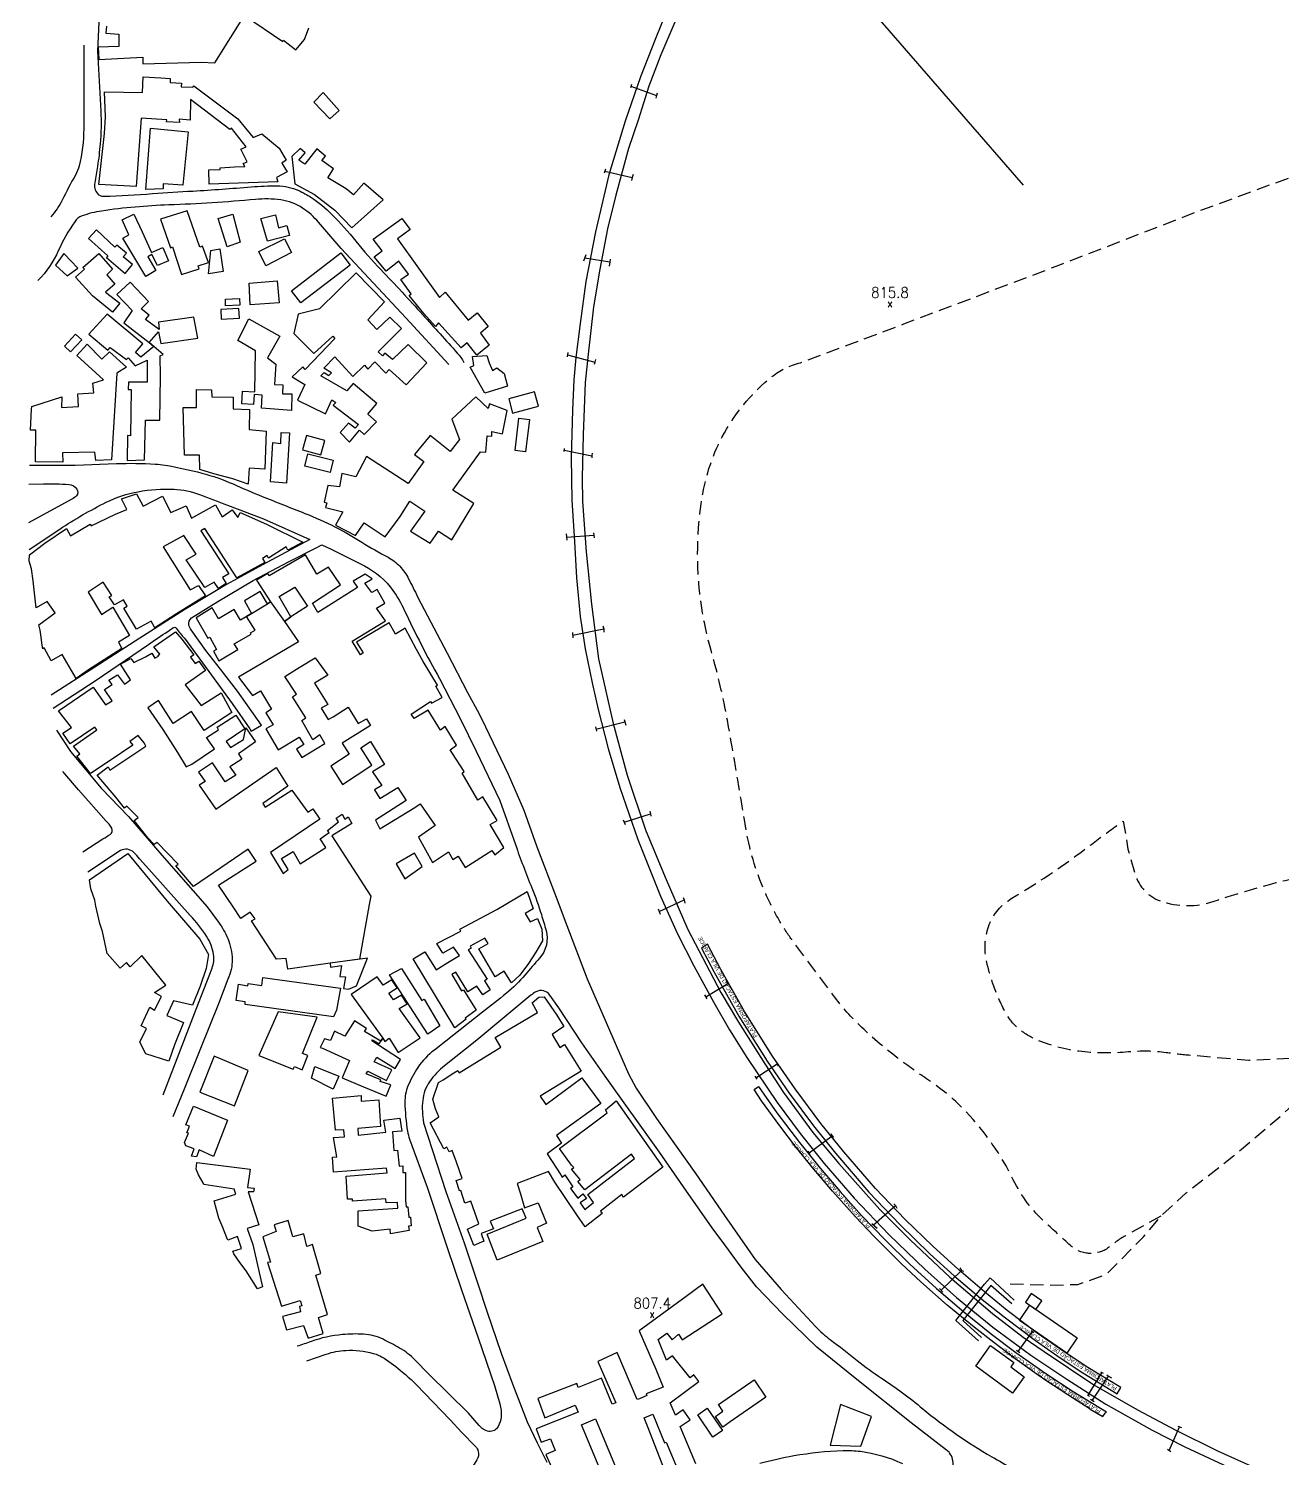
# Model space of a CAD drawing. Header units: metres. Extents: x 320405 to 332543, y 7395686 to 7410003.
# Drawn here: x 320986 to 321456, y 7403077 to 7403613 of the extents above; entities that cross this region are included whole.
import ezdxf
from ezdxf.enums import TextEntityAlignment as Align

# ---------------------------------------------------------------- set-up
doc = ezdxf.new("R2010")
doc.units = ezdxf.units.M
doc.header["$LTSCALE"] = 10
doc.header["$MEASUREMENT"] = 0
doc.linetypes.add('CONTINUO', pattern=[0])
doc.linetypes.add('DASHED', pattern=[0.75, 0.5, -0.25])
for name, color, linetype in [('_TEXTO', 45, 'Continuous'), ('DETALHES', 45, 'Continuous'), ('Edificações', 30, 'Continuous'), ('Estação', 45, 'Continuous'), ('Linha Férrea', 20, 'Continuous'), ('PLATAFORMA', 45, 'Continuous'), ('Pontes e Viadutos', 190, 'Continuous'), ('Pontos Cotados', 45, 'Continuous'), ('Portico', 45, 'Continuous'), ('Vias Primárias', 230, 'Continuous'), ('Vias Secundárias', 230, 'DASHED')]:
    doc.layers.add(name, color=color, linetype=linetype)
doc.styles.add('ARIAL', font='arial.ttf')
doc.styles.add('Style-STANDARD', font='STANDARD.shx')

msp = doc.modelspace()

# ---------------------------------------------------------------- linework, layer by layer
at = {"layer": '_TEXTO'}
msp.add_line((321268.32, 7403658.1), (321358.44, 7403554.19), dxfattribs=at)
at = {"layer": 'Edificações'}
for points in [[(321014.89, 7403613.76), (321014.69, 7403611.1), (321019.53, 7403610.74), (321019.53, 7403606.06), (321011.87, 7403605.91), (321012.03, 7403601.28), (321028.57, 7403602.16), (321028.58, 7403599.64), (321050.37, 7403600.25), (321055.55, 7403599.97), (321066.7, 7403617.68), (321080.98, 7403607.98), (321081.22, 7403608.44), (321085.86, 7403604.82), (321089.17, 7403608.75), (321090.77, 7403613.15)], [(321046.77, 7403356.77), (321039.87, 7403352.36), (321034.4, 7403360.87), (321030.37, 7403358.18), (321036.05, 7403350.07), (321041.5, 7403341.46), (321044.76, 7403336.07), (321046.87, 7403337.1), (321055.42, 7403342.87), (321052.47, 7403347.12), (321056.93, 7403349.95), (321056.37, 7403350.89), (321063.44, 7403355.4), (321066.77, 7403350.36), (321059.79, 7403345.58), (321061.43, 7403343.3), (321066.26, 7403346.27), (321067.12, 7403350.72), (321070.74, 7403345.46), (321064.37, 7403340.91), (321065.7, 7403338.96), (321061.15, 7403336.11), (321063.35, 7403332.98), (321059.36, 7403330.42), (321054.65, 7403337.51), (321049.42, 7403334.01), (321051.93, 7403330.54), (321049.73, 7403329.13), (321055.89, 7403320.14), (321078.48, 7403335.76), (321082.93, 7403328.87), (321073.49, 7403322.36), (321074.37, 7403320.99), (321084.35, 7403327.34), (321090.37, 7403319.04), (321092.23, 7403320.36), (321094.87, 7403316.43), (321076.38, 7403304), (321081.17, 7403296.08), (321083.08, 7403297.6), (321080.58, 7403301.75), (321084.84, 7403304.34), (321087.53, 7403299.71), (321097.12, 7403305.83), (321095.02, 7403309.1), (321098.34, 7403311.47), (321097.78, 7403312.19), (321101.94, 7403315.46), (321100.96, 7403316.87), (321103.3, 7403318.38), (321104.28, 7403316.43), (321105.54, 7403317.36), (321106.91, 7403314.8), (321099.45, 7403310.17), (321113.99, 7403287.54), (321113.35, 7403284.49), (321109.81, 7403264), (321098.72, 7403262.51), (321082.9, 7403260.26), (321082.26, 7403264.2), (321078.7, 7403263.96), (321069.31, 7403278.28), (321070.61, 7403279.11), (321068.73, 7403281.53), (321065.23, 7403279.16), (321062.37, 7403283.53), (321056.89, 7403291.7), (321071.04, 7403300.75), (321068.08, 7403305.21), (321047.53, 7403291.24), (321040.95, 7403298.93), (321041.76, 7403299.52), (321033.96, 7403307.74), (321032.78, 7403306.93), (321030.46, 7403309.48), (321025.35, 7403315.89), (321026.85, 7403317.03), (321022.55, 7403321.33), (321021.74, 7403320.63), (321018.46, 7403324.72), (321011.47, 7403332.95), (321015.61, 7403336.02), (321016.25, 7403334.78), (321029.74, 7403343.81), (321029.02, 7403345), (321026.82, 7403347.75), (321023.71, 7403345.59), (321024.79, 7403344.15), (321015.91, 7403338.15), (321008.91, 7403333.58), (321003.78, 7403340.02), (321004.93, 7403340.97), (321002.54, 7403343.85), (321011.26, 7403349.95), (321010.61, 7403350.93), (321001.36, 7403344.69), (320998.59, 7403348.74), (321001.81, 7403350.79), (320996.96, 7403357.11), (321009.9, 7403365.91), (321014.59, 7403359.33), (321017.03, 7403360.83), (321014.14, 7403365.1), (321017.04, 7403366.95), (321015.8, 7403368.61), (321019.06, 7403370.57), (321021.73, 7403367.08), (321023.88, 7403368.71), (321020.14, 7403374.52), (321024.09, 7403376.66), (321025.13, 7403375.17), (321029.61, 7403377.29), (321031.94, 7403378.65), (321033.11, 7403376.8), (321034.4, 7403377.51), (321034.17, 7403377.81), (321034.95, 7403378.26), (321032.72, 7403381.01), (321040.86, 7403386.65), (321043.13, 7403383.92), (321047.68, 7403378.02), (321046.39, 7403377.19), (321048.15, 7403374.82), (321049.49, 7403375.65), (321052.07, 7403372.14), (321044.42, 7403366.8), (321050.36, 7403359.06), (321057.86, 7403363.75), (321061.95, 7403356.45), (321051.59, 7403349.7), (321046.77, 7403356.77)], [(321235.8, 7403074.72), (321229.93, 7403088.8), (321233.63, 7403091.31), (321231.08, 7403095.05), (321228.24, 7403092.95), (321226.23, 7403097.59), (321236.88, 7403105.67), (321235.03, 7403108.17), (321233.67, 7403106.94), (321227.01, 7403115.25), (321224.87, 7403113.65), (321221.7, 7403121.39), (321224.99, 7403123.78), (321226.88, 7403121.23), (321229.31, 7403123.32), (321230.67, 7403121.23), (321245.61, 7403130.94), (321238.41, 7403142.08), (321232.19, 7403137.48), (321214.62, 7403124.61), (321220.83, 7403110.2), (321223.55, 7403103.49), (321217.17, 7403100.99), (321217.38, 7403100.41), (321214.74, 7403099.14), (321213.83, 7403098.84), (321206.28, 7403116.48), (321199.1, 7403113.06), (321205.78, 7403097.68), (321204.46, 7403097.07), (321200.46, 7403106.92), (321191.75, 7403103.37), (321191.25, 7403104.84), (321176.6, 7403099.24), (321179.16, 7403091.98), (321190.57, 7403096.71), (321191.76, 7403094.07), (321175.97, 7403087.92), (321177.9, 7403082.85), (321181.34, 7403084.15), (321183.11, 7403079.77), (321179.6, 7403078.28), (321181.65, 7403073.51)], [(321245.96, 7403094.51), (321244.26, 7403096.97), (321257.61, 7403106.19), (321262.08, 7403099.71), (321248.73, 7403090.49), (321245.9, 7403088.53), (321243.12, 7403092.55), (321245.96, 7403094.51)], [(321224.94, 7403070.26), (321217.64, 7403088.87), (321216.49, 7403092), (321219.63, 7403093.4), (321224.1, 7403082.63), (321224.7, 7403082.91), (321229.33, 7403071.93)], [(321203.94, 7403063.06), (321192.97, 7403089.35), (321198.26, 7403091.58), (321206.53, 7403071.53)]]:
    msp.add_lwpolyline(points, dxfattribs=at)
for points in [[(321053.44, 7403554.56), (321053.3, 7403559.91), (321057.53, 7403560.05), (321057.5, 7403560.67), (321062.89, 7403561.04), (321066.8, 7403561.11), (321066.22, 7403562.23), (321067.63, 7403562.85), (321065.28, 7403567.66), (321067.31, 7403568.5), (321061.73, 7403575.49), (321061.22, 7403574.94), (321046.48, 7403586.25), (321046.26, 7403578.51), (321042.17, 7403578.91), (321042.24, 7403577.67), (321037.47, 7403577.82), (321037.5, 7403578.62), (321027.93, 7403579.31), (321026.02, 7403553.6), (321012.07, 7403554.44), (321014.17, 7403573.5), (321014.52, 7403579.78), (321014.23, 7403589.15), (321028.42, 7403588.92), (321028.72, 7403594.75), (321035.29, 7403594.38), (321038.75, 7403594.15), (321038.75, 7403592.68), (321043.03, 7403592.33), (321042.91, 7403590.98), (321047.26, 7403590.86), (321047.73, 7403591.33), (321064.17, 7403578.95), (321069.86, 7403572.03), (321073.2, 7403573.32), (321079.65, 7403567.96), (321082.26, 7403563.47), (321080.68, 7403562.4), (321082.67, 7403559.09), (321078.62, 7403557.06), (321079.1, 7403555.41)], [(321102.16, 7403582.08), (321098.67, 7403578.95), (321092.64, 7403585.27), (321096.19, 7403588.82)], [(321043.5, 7403554.19), (321036.24, 7403554.66), (321036.18, 7403552.71), (321029.7, 7403552.53), (321031.49, 7403575.47), (321045.59, 7403574.1)], [(321106.93, 7403538.13), (321118.57, 7403548.62), (321111.36, 7403554.85), (321107.56, 7403550.49), (321104.72, 7403552.75), (321097.9, 7403556.91), (321100.06, 7403560.2), (321095.68, 7403563.38), (321096.97, 7403565.02), (321093.72, 7403567.8), (321089.33, 7403562.02), (321087.04, 7403563.48), (321089.4, 7403566.2), (321087.51, 7403567.91), (321084.43, 7403564.83), (321085.48, 7403554.58), (321092.9, 7403550.59), (321100.51, 7403544.7)], [(321021.09, 7403534.27), (321023.37, 7403535.53), (321020.84, 7403541.13), (321025.24, 7403543.29), (321028.26, 7403536.69), (321031.85, 7403528.85), (321036.05, 7403530.72), (321038.22, 7403525.72), (321034.08, 7403523.96), (321031.91, 7403528.14), (321030.44, 7403527.24), (321033.47, 7403522.19), (321029.73, 7403519.87)], [(321035.14, 7403541.36), (321038.87, 7403530.66), (321039.73, 7403530.97), (321043.04, 7403520.6), (321049.66, 7403522.78), (321049.25, 7403523.85), (321053.17, 7403525.17), (321050.93, 7403531.27), (321049.92, 7403530.92), (321045.13, 7403544.47)], [(321056.74, 7403541.69), (321062.28, 7403543.23), (321064.98, 7403532.71), (321060.15, 7403531.07)], [(321072.83, 7403541.62), (321078.25, 7403542.98), (321079.36, 7403538.11), (321082.48, 7403538.95), (321083.56, 7403535.21), (321075.32, 7403533.13)], [(321150.53, 7403503.56), (321153.82, 7403506.24), (321157.96, 7403501.16), (321155.11, 7403498.6), (321158.4, 7403494.19), (321153.77, 7403490.45), (321150.08, 7403495.03), (321147.91, 7403493.13), (321139.42, 7403502.5), (321138.19, 7403501.11), (321133.82, 7403505.98), (321128.34, 7403512.79), (321129.07, 7403513.34), (321125.27, 7403518.77), (321128.12, 7403520.72), (321124.54, 7403525.68), (321119.77, 7403521.93), (321115.31, 7403527.27), (321118.23, 7403529.52), (321114.89, 7403533.86), (321125.67, 7403541.68), (321128.77, 7403537.53), (321123.99, 7403533.95), (321139.77, 7403511.99), (321141.91, 7403514.07)], [(321015.48, 7403527.59), (321014.93, 7403527), (321021.88, 7403520.98), (321024.64, 7403524.42), (321021.2, 7403527.23), (321022.43, 7403528.61), (321018.79, 7403531.67), (321018.08, 7403530.89), (321011.19, 7403537.35), (321008.16, 7403534.11)], [(321071.98, 7403529.31), (321081.62, 7403533.96), (321084.27, 7403528.93), (321074.62, 7403523.86)], [(320995.88, 7403524.17), (321000.21, 7403520.14), (321004.19, 7403523.04), (320998.98, 7403528.53)], [(321003.32, 7403519.65), (321006.75, 7403522.63), (321006.06, 7403523.27), (321012.09, 7403528.5), (321017.13, 7403522.63), (321015.03, 7403520.53), (321018.07, 7403517), (321014.54, 7403514.01), (321019.98, 7403509.89), (321017.14, 7403506.57), (321009.74, 7403512.59)], [(321053.99, 7403529.59), (321057.47, 7403530.3), (321058.69, 7403521.77), (321053.17, 7403520.95)], [(321084.22, 7403514.55), (321102.78, 7403528.71), (321106.28, 7403524.12), (321087.72, 7403509.96)], [(321030.17, 7403483.46), (321030.21, 7403480.26), (321023.17, 7403480.26), (321023.04, 7403477.58), (321024.24, 7403477.5), (321023.95, 7403460.21), (321022.84, 7403460.25), (321022.71, 7403450.86), (321029.22, 7403451.19), (321029.5, 7403465.97), (321034.9, 7403465.97), (321035.17, 7403482.43), (321035.09, 7403490.13), (321036.2, 7403490.71), (321030.9, 7403495.11), (321034.46, 7403499.16), (321035.33, 7403494.74), (321049.13, 7403496.82), (321047.68, 7403504.67), (321034.43, 7403502.74), (321034.68, 7403500), (321029.5, 7403503.81), (321030.91, 7403505.34), (321027.89, 7403507.82), (321030.7, 7403510.48), (321023.75, 7403517.79), (321018.78, 7403513.2), (321024.57, 7403507.12), (321021.39, 7403502.57), (321030.9, 7403495.11), (321032.74, 7403493.59), (321027.76, 7403489.6), (321025.86, 7403491.46), (321028.55, 7403494.65), (321015.25, 7403505.74), (321008.33, 7403498.32), (321015.45, 7403492.3), (321016.29, 7403493.31), (321022.46, 7403488.79), (321023.05, 7403489.34), (321025.71, 7403486.43), (321030.18, 7403488.5)], [(321068.74, 7403509.28), (321068.37, 7403517.4), (321078.9, 7403518.25), (321079.59, 7403509.97)], [(321094.73, 7403507.8), (321086.72, 7403505.76), (321085.15, 7403498.49), (321092.69, 7403491), (321099.77, 7403497.56), (321100.56, 7403496.64), (321089.4, 7403485.07), (321088.52, 7403485.99), (321084.58, 7403482.33), (321089.22, 7403479.4), (321086.49, 7403473.48), (321096.99, 7403468.4), (321099.4, 7403473.62), (321100.93, 7403472.7), (321099.91, 7403471.68), (321109.36, 7403464.41), (321108.16, 7403462.97), (321105.66, 7403464.96), (321102.47, 7403461.35), (321106.03, 7403457.8), (321109.78, 7403462.23), (321111.45, 7403460.71), (321116.17, 7403465.42), (321112.93, 7403468.24), (321116.26, 7403472.24), (321107.33, 7403479.73), (321105.02, 7403477.04), (321095.32, 7403482.6), (321096.53, 7403483.94), (321098.24, 7403482.83), (321099.22, 7403483.76), (321096.34, 7403485.47), (321100.52, 7403489.75), (321107.29, 7403482.43), (321111.61, 7403486.6), (321112.82, 7403485.12), (321115.47, 7403487.9), (321119.6, 7403483.69), (321120.85, 7403485.03), (321127.22, 7403479.22), (321134.93, 7403487.48), (321127.96, 7403494.44), (321122.16, 7403488.74), (321119.24, 7403491.1), (321118.4, 7403490.13), (321116.73, 7403491.7), (321125.46, 7403500.34), (321121.09, 7403504.65), (321116.31, 7403500.01), (321112.92, 7403503.6), (321119.1, 7403510.37), (321108.5, 7403521.29)], [(321059.48, 7403511.44), (321064.78, 7403511.68), (321064.89, 7403509.09), (321059.6, 7403508.85)], [(321064.57, 7403507.86), (321057.76, 7403507.55), (321057.92, 7403503.95), (321064.73, 7403504.26)], [(321084.42, 7403475.84), (321084.23, 7403469.68), (321072.99, 7403470.58), (321073.28, 7403475.41), (321070.24, 7403475.65), (321070, 7403471.86), (321065.69, 7403472.19), (321065.88, 7403476.88), (321070.53, 7403476.65), (321070.76, 7403492.01), (321064.22, 7403495.91), (321068.32, 7403504.06), (321079.96, 7403497.57), (321075.29, 7403489.43), (321078.44, 7403486.98), (321077.96, 7403479.44), (321081.05, 7403479.32), (321080.87, 7403475.84)], [(321005.7, 7403496.16), (321003.32, 7403498.3), (320999.19, 7403493.75), (321001.48, 7403491.64)], [(320988.29, 7403450.37), (320988.42, 7403462.29), (320986.47, 7403462.22), (320986.78, 7403470.13), (320987, 7403471.2), (320998.14, 7403474.73), (320998.05, 7403470.81), (321004.43, 7403471.17), (321004.15, 7403475.88), (321010.14, 7403476.27), (321009.85, 7403479.96), (321013.78, 7403481.18), (321003.83, 7403490.23), (321007.64, 7403494.54), (321013.16, 7403488.86), (321016.1, 7403491.68), (321022.47, 7403485.84), (321018.78, 7403483.61), (321016.87, 7403451.13), (321010.9, 7403450.97), (321010.58, 7403454.02), (320998.41, 7403453.78), (320998.54, 7403450.25)], [(321152.63, 7403486.52), (321152.14, 7403489.89), (321157.5, 7403490.27), (321158.38, 7403487.57), (321159.54, 7403484.7), (321161.25, 7403485.64), (321164.01, 7403483.54), (321165.28, 7403478.8), (321156.67, 7403476.15), (321151.2, 7403485.92)], [(321043.65, 7403470.73), (321048.64, 7403470.8), (321048.64, 7403477.48), (321054.32, 7403477.41), (321054.38, 7403474.72), (321062.38, 7403474.68), (321062.42, 7403470.24), (321068.51, 7403469.98), (321068.35, 7403462.49), (321074.76, 7403461.93), (321074.23, 7403447.64), (321068.37, 7403447.99), (321068.02, 7403442.06), (321062.3, 7403444.09), (321055.12, 7403445.97), (321049.86, 7403447.53), (321049.82, 7403452.96), (321044.21, 7403452.92)], [(321112.35, 7403452.47), (321108.37, 7403444.82), (321103.08, 7403446.03), (321102.22, 7403441.01), (321097.92, 7403441.5), (321096.49, 7403435.24), (321097.47, 7403435.01), (321096.98, 7403433.31), (321103.48, 7403431.66), (321100.7, 7403426.68), (321108.23, 7403422.73), (321111.49, 7403427.52), (321119.33, 7403422.29), (321124.99, 7403429.87), (321128.64, 7403435.64), (321134.25, 7403431.92), (321128.91, 7403424.36), (321136.24, 7403419.86), (321139.37, 7403424.44), (321144.37, 7403421.16), (321152.66, 7403434.79), (321144.72, 7403439.78), (321155.1, 7403454.19), (321157.12, 7403454.02), (321157.42, 7403458.55), (321157.6, 7403460.2), (321159.36, 7403460.08), (321159.36, 7403461.8), (321163.29, 7403460.94), (321165.15, 7403469.61), (321158.44, 7403472.12), (321158.03, 7403470.38), (321153.37, 7403474.72), (321144.33, 7403466.46), (321147.2, 7403458.78), (321143.78, 7403454.34), (321136.29, 7403460.32), (321130.35, 7403453.2), (321133.82, 7403450.51), (321127.97, 7403442.29)], [(321165.68, 7403474.03), (321167.12, 7403468.69), (321176.83, 7403471.33), (321175.38, 7403476.67)], [(321168.05, 7403454.64), (321169.51, 7403466.81), (321173.47, 7403466.34), (321172.01, 7403454.16)], [(321076.45, 7403442.86), (321077.29, 7403457.64), (321080.32, 7403457.29), (321080.39, 7403461.37), (321083.49, 7403461.23), (321082.36, 7403442.36)], [(321088.35, 7403454.91), (321095.27, 7403453.01), (321096.75, 7403458.4), (321089.84, 7403460.3)], [(321090.39, 7403453.44), (321099.94, 7403451.08), (321098.78, 7403446.38), (321089.23, 7403448.74)], [(320998.31, 7403378.22), (320994.15, 7403375.85), (320991.52, 7403380.62), (320991.09, 7403380.31), (320990.85, 7403381.66), (320990.32, 7403385.56), (320990.04, 7403387.25), (320989.55, 7403389.34), (320995.72, 7403393.76), (320992.73, 7403398.07), (320988.64, 7403395.67), (320987.46, 7403405.79), (320986.87, 7403410.32), (320985.97, 7403413.17), (320986.04, 7403415.59), (320991.81, 7403419.87), (321000, 7403425.39), (321001.41, 7403422.64), (321008.86, 7403427.04), (321009.16, 7403426.38), (321018.31, 7403430.79), (321022.57, 7403432.6), (321020.51, 7403436.48), (321026.17, 7403438.46), (321028.63, 7403433.81), (321035.89, 7403437.55), (321039.05, 7403431.43), (321044.74, 7403433.91), (321046.82, 7403429.3), (321055.78, 7403434.29), (321058.34, 7403429.81), (321062.01, 7403432.36), (321064.12, 7403429.52), (321065.05, 7403431.36), (321074.9, 7403427.07), (321088.57, 7403420.3), (321082.87, 7403417.26), (321082.24, 7403418.59), (321075.68, 7403414.26), (321075.16, 7403415.26), (321073.45, 7403414.18), (321074.31, 7403412.72), (321063.84, 7403406.91), (321051.79, 7403425.47), (321050.24, 7403424.52), (321060.84, 7403408.41), (321058.39, 7403407.01), (321059.85, 7403404.81), (321056.9, 7403402.98), (321055.29, 7403405.25), (321051.78, 7403403.35), (321044.75, 7403413.67), (321048.5, 7403415.77), (321043.89, 7403422.73), (321036.14, 7403418.58), (321046.28, 7403402.36), (321049.4, 7403404.05), (321052.07, 7403400.22), (321041.16, 7403393.37), (321033.03, 7403388.17), (321031.63, 7403390.72), (321026.24, 7403387.67), (321021.5, 7403395.61), (321022.7, 7403396.36), (321021.31, 7403398.69), (321018, 7403396.79), (321015.93, 7403399.76), (321016.91, 7403400.32), (321013.65, 7403405.3), (321008.01, 7403401.57), (321013.04, 7403393.14), (321017.37, 7403395.97), (321023.54, 7403385.26), (321019.42, 7403382.81), (321020.72, 7403380.43), (321007.87, 7403372.15), (321003.55, 7403369.14)], [(321159.39, 7403304.64), (321160.45, 7403303.06), (321163.84, 7403305.83), (321158.74, 7403314.47), (321161.38, 7403315.99), (321156.03, 7403324.82), (321154.14, 7403323.57), (321149.15, 7403332.14), (321148.23, 7403333.71), (321148.99, 7403334.27), (321144.57, 7403341.04), (321143.75, 7403342.46), (321146.08, 7403344.14), (321141.82, 7403351.13), (321140.06, 7403349.84), (321135.53, 7403357.37), (321130.27, 7403354.13), (321129.15, 7403355.77), (321136.31, 7403360.53), (321136.72, 7403359.88), (321140.72, 7403362.1), (321138.38, 7403366.29), (321139.02, 7403366.66), (321133.66, 7403375.57), (321131.06, 7403380.08), (321126.85, 7403388.08), (321123.25, 7403385.86), (321120.87, 7403390.06), (321108.64, 7403382.78), (321111.07, 7403378.75), (321110.14, 7403378.02), (321106.98, 7403383.15), (321119.56, 7403390.83), (321116.13, 7403395.52), (321119.19, 7403397.43), (321116.38, 7403402.53), (321114.38, 7403401.43), (321111.77, 7403404.93), (321114.46, 7403406.52), (321111.89, 7403408.27), (321107.33, 7403405.63), (321109, 7403403.31), (321097.13, 7403395.76), (321094.19, 7403393.97), (321092.11, 7403397.47), (321102.63, 7403404.26), (321098.19, 7403410.9), (321093.74, 7403408.25), (321089.54, 7403415.58), (321075.96, 7403407.63), (321075.39, 7403408.53), (321071.19, 7403406.05), (321076.44, 7403397.92), (321075.31, 7403397.19), (321072.58, 7403401.79), (321066.66, 7403398.31), (321069.23, 7403393.56), (321065.19, 7403391.07), (321062.75, 7403395.1), (321056.91, 7403391.52), (321054.51, 7403395.67), (321048.56, 7403391.97), (321052.96, 7403384.34), (321053.61, 7403384.71), (321056.14, 7403380.02), (321055.04, 7403379.37), (321057, 7403375.78), (321064.17, 7403380.02), (321062.74, 7403382.17), (321069.15, 7403385.78), (321068.9, 7403386.27), (321070.61, 7403387.24), (321067.38, 7403392.42), (321069.23, 7403393.56), (321075.31, 7403397.19), (321076.44, 7403397.92), (321081.59, 7403390.56), (321084.07, 7403392.31), (321079.63, 7403399.96), (321085.5, 7403403.46), (321090.31, 7403396.3), (321084.07, 7403392.31), (321081.59, 7403390.56), (321086.89, 7403382.97), (321064.43, 7403369.68), (321069.67, 7403362.83), (321072.7, 7403364.53), (321076.82, 7403357.63), (321074.62, 7403356.29), (321077.36, 7403351.86), (321074.7, 7403350.35), (321079.32, 7403342.45), (321087.17, 7403347.23), (321088.92, 7403344.41), (321086.14, 7403342.74), (321088.11, 7403339.51), (321096.78, 7403344.83), (321094.94, 7403348.05), (321092.25, 7403346.18), (321088.16, 7403353.48), (321089.63, 7403354.4), (321084.63, 7403362.25), (321086.18, 7403363.29), (321081.77, 7403369.93), (321087.17, 7403373.25), (321093.16, 7403376.95), (321097.89, 7403370.43), (321092.87, 7403367.41), (321097.89, 7403359.38), (321095.44, 7403358.01), (321098.02, 7403353.77), (321099.93, 7403354.76), (321105.54, 7403358.41), (321109.24, 7403352.31), (321112.36, 7403354.08), (321113.9, 7403351.55), (321103.3, 7403344.91), (321105.88, 7403340.8), (321099.06, 7403336.34), (321103.38, 7403329.5), (321114.39, 7403336.72), (321110.27, 7403343.23), (321113.86, 7403345.58), (321119.17, 7403336.89), (321114.64, 7403334.23), (321118.09, 7403329.02), (321115.39, 7403327.49), (321117.35, 7403324.13), (321124.16, 7403328.32), (321127.23, 7403323.42), (321115.81, 7403316.13), (321117.34, 7403312.87), (321130.46, 7403320.78), (321132.54, 7403322.2), (321138.07, 7403314.07), (321131.81, 7403309.67), (321137.08, 7403300.18), (321143.05, 7403304.18), (321144.77, 7403301.34), (321146.69, 7403302.51), (321149.36, 7403298.38)], [(321015.25, 7403266.06), (321013.43, 7403274.38), (321012.44, 7403277.33), (321010.96, 7403283.88), (321010.52, 7403286.06), (321009.1, 7403290.36), (321008.57, 7403293.71), (321022.98, 7403303.61), (321037.65, 7403285.72), (321049.87, 7403271.51), (321053.11, 7403265.7), (321052.26, 7403260.48), (321050.1, 7403253.78), (321047.2, 7403246.77), (321040.1, 7403248.36), (321037.6, 7403242.9), (321043.85, 7403240.18), (321040.44, 7403231.78), (321038.33, 7403225.69), (321029.71, 7403228.44), (321027.4, 7403232.86), (321029.87, 7403237.96), (321027.94, 7403238.93), (321031.17, 7403245.96), (321032.99, 7403244.89), (321035.61, 7403249.95), (321032.88, 7403251.41), (321037.21, 7403254.2), (321028.15, 7403265.31), (321023.77, 7403261.1), (321022.46, 7403262.75), (321020.06, 7403260.53)], [(321126.77, 7403294.09), (321133.22, 7403298.7), (321130.4, 7403303.73), (321123.5, 7403299.7)], [(321129.88, 7403264.04), (321134.27, 7403266.76), (321138.55, 7403259.92), (321142.8, 7403262.68), (321147.22, 7403265.31), (321144.99, 7403268.51), (321140.94, 7403266.25), (321138.79, 7403269.81), (321147.69, 7403274.45), (321147.3, 7403275.15), (321161.27, 7403282.6), (321172.56, 7403289.36), (321173.89, 7403285.64), (321174.9, 7403282.84), (321171.9, 7403281.12), (321173.77, 7403277.97), (321176.42, 7403279.25), (321178.1, 7403275.15), (321178.34, 7403270.77), (321175.88, 7403266.52), (321173.07, 7403262.3), (321169.79, 7403258), (321166.66, 7403255.08), (321164.01, 7403259.41), (321160.57, 7403257.38), (321154.42, 7403267.83), (321157.98, 7403269.79), (321156.76, 7403271.82), (321151.21, 7403268.85), (321151.64, 7403268.02), (321150.5, 7403267.43), (321157.59, 7403256.44), (321156.57, 7403255.86), (321158.72, 7403252.49), (321156.02, 7403250.61), (321153.79, 7403253.78), (321150.3, 7403251.7), (321145.8, 7403259.06), (321144.32, 7403258.24), (321148, 7403252.05), (321148.78, 7403252.52), (321153.47, 7403244.82), (321149.4, 7403241.83), (321149.79, 7403241.44), (321145.49, 7403238.27)], [(321105.59, 7403252.65), (321108.59, 7403253.95), (321112.7, 7403264.39), (321098.72, 7403262.51), (321098.91, 7403260.96), (321102.98, 7403261.59), (321102.4, 7403257.48), (321104.48, 7403257.34), (321103.75, 7403252.94)], [(321121.05, 7403258.13), (321125.49, 7403260.51), (321133.12, 7403248.41), (321133.96, 7403248.98), (321139.85, 7403238.94), (321135.32, 7403235.88)], [(321066.86, 7403246.9), (321066.95, 7403247.98), (321063.56, 7403248.4), (321064.46, 7403254.55), (321067.91, 7403254.01), (321068.06, 7403254.79), (321073.11, 7403254.11), (321073.5, 7403257.1), (321102.61, 7403253.09), (321101.11, 7403244.78), (321100.01, 7403242.33)], [(321103.23, 7403219.51), (321111.29, 7403216.05), (321119.74, 7403212.61), (321121.53, 7403216.81), (321117.44, 7403218.07), (321117.69, 7403218.68), (321112.25, 7403220.91), (321112.87, 7403222.03), (321119.88, 7403218.51), (321121.89, 7403222.42), (321115.24, 7403225.44), (321116.25, 7403227.2), (321123.15, 7403222.96), (321125.16, 7403226.34), (321114.35, 7403233.36), (321114.67, 7403233.77), (321117.14, 7403232.23), (321117.77, 7403233.24), (321118.49, 7403234.34), (321119.29, 7403233.14), (321120.85, 7403234.34), (321124.24, 7403228.95), (321132.46, 7403234.44), (321124.65, 7403245.48), (321127.68, 7403247.19), (321125.53, 7403250.48), (321122.46, 7403248.66), (321120.79, 7403251.17), (321123.81, 7403253.21), (321121.85, 7403256.25), (321118.67, 7403254.23), (321116.41, 7403257.33), (321106.6, 7403250.7), (321118.49, 7403234.34), (321117.77, 7403233.24), (321111.63, 7403236.79), (321112.4, 7403237.95), (321107.92, 7403240.9), (321104.3, 7403235.03), (321100.33, 7403237), (321098.91, 7403233.43), (321096.58, 7403234.05), (321095.07, 7403230.88), (321095.91, 7403230.58), (321106.05, 7403226)], [(321194.38, 7403163.63), (321191.15, 7403168.13), (321183.01, 7403180.41), (321180.55, 7403184.36), (321168.84, 7403179.84), (321170.1, 7403175.92), (321171.65, 7403170.67), (321176.68, 7403172.64), (321179.85, 7403164.94), (321176.37, 7403163.3), (321178.41, 7403158.09), (321161.37, 7403151.13), (321157.58, 7403160.89), (321172.19, 7403166.86), (321170.68, 7403170.41), (321158.7, 7403165.79), (321159.98, 7403162.84), (321155.38, 7403161.11), (321156.39, 7403158.19), (321152.57, 7403156.57), (321150.29, 7403162.78), (321154.51, 7403164.69), (321151.48, 7403173.29), (321149.22, 7403172.54), (321147.74, 7403177.21), (321147.24, 7403177.12), (321145.99, 7403180.95), (321148.2, 7403181.7), (321146.14, 7403187.86), (321144.48, 7403192.21), (321143.33, 7403191.73), (321142.51, 7403193.46), (321141.37, 7403192.84), (321136.2, 7403202.6), (321139.49, 7403204.8), (321138.25, 7403207.86), (321137.27, 7403211.43), (321139.34, 7403217.76), (321141.08, 7403218.78), (321145.15, 7403221.32), (321146.58, 7403222.21), (321147.11, 7403221.35), (321162.78, 7403231), (321160.64, 7403234.63), (321176.47, 7403243.99), (321174.46, 7403247.61), (321176.92, 7403249.71), (321178.99, 7403249.83), (321183.7, 7403242.91), (321186.36, 7403238.7), (321181.91, 7403235.7), (321184.85, 7403230.88), (321186.63, 7403231.96), (321192.83, 7403221.95), (321177.46, 7403212.59), (321179.6, 7403209.47), (321193.14, 7403219.44), (321200.21, 7403209.83), (321183.61, 7403197.91), (321185.51, 7403194.99), (321180.14, 7403191.03), (321185.27, 7403183.16), (321185.76, 7403182.28), (321186.73, 7403183.11), (321189.67, 7403178.66), (321188.88, 7403178.02), (321191.52, 7403174.32), (321193.5, 7403175.94), (321194.82, 7403174.23), (321192.43, 7403172.55), (321194.24, 7403170.15), (321197.42, 7403172.72), (321195.28, 7403175.79), (321212.87, 7403189.25), (321211.71, 7403190.85), (321194.22, 7403177.51), (321191.61, 7403180.61), (321192.44, 7403181.3), (321189.15, 7403185.22), (321190.07, 7403185.87), (321189.18, 7403186.77), (321184.75, 7403192.97), (321202.53, 7403206.39), (321201.89, 7403207.48), (321205.95, 7403210.79), (321223.38, 7403186), (321208.73, 7403174.76), (321208.03, 7403175.75), (321200.1, 7403169.49), (321200.69, 7403168.59)], [(321079.29, 7403244.2), (321072.07, 7403227.79), (321084.94, 7403222.72), (321085.37, 7403223.71), (321088.31, 7403222.43), (321090.45, 7403227.79), (321088.41, 7403228.56), (321093.84, 7403242.16)], [(321055.33, 7403227.57), (321049.94, 7403214.13), (321062.88, 7403208.99), (321068.07, 7403222.24)], [(321091.75, 7403219.29), (321093.04, 7403223.78), (321102, 7403220.15), (321099.88, 7403215.26)], [(321128.43, 7403162.27), (321121.43, 7403161), (321121.25, 7403162.68), (321114.49, 7403162.03), (321109.25, 7403163.85), (321109.29, 7403169.56), (321124.06, 7403170.66), (321123.95, 7403172.79), (321119.78, 7403172.58), (321119.68, 7403174.13), (321107.18, 7403173.21), (321107.18, 7403173.96), (321105.25, 7403174), (321104.76, 7403182.59), (321120.1, 7403183.8), (321119.93, 7403185.66), (321100.07, 7403184.15), (321099.64, 7403189.69), (321101.3, 7403189.86), (321100.05, 7403197.09), (321104.11, 7403197.41), (321103.87, 7403200.01), (321100.74, 7403199.87), (321099.67, 7403211.79), (321110.33, 7403212.86), (321110.4, 7403210.71), (321116.99, 7403211.26), (321117.65, 7403201.2), (321109.09, 7403200.5), (321109.23, 7403198), (321119.6, 7403199.04), (321118.9, 7403203.56), (321124.84, 7403204.3), (321125.64, 7403199.5), (321122.07, 7403199.18), (321122.66, 7403192.27), (321124.03, 7403192.31), (321124.56, 7403186.3), (321126, 7403186.44), (321126.03, 7403184.01), (321126.98, 7403184.04), (321126.98, 7403173.52), (321127.26, 7403171.05), (321127.86, 7403171.11), (321128.28, 7403167.2), (321128.85, 7403167.2), (321129.07, 7403164.04), (321128.07, 7403163.9)], [(321049.68, 7403192.48), (321048.73, 7403189.84), (321046.78, 7403190.08), (321047.8, 7403192.83), (321044.68, 7403194.01), (321044.14, 7403195.22), (321045.65, 7403198.7), (321045.07, 7403198.91), (321046.05, 7403201.37), (321044.69, 7403201.89), (321047.56, 7403208.83), (321060.32, 7403203.56), (321055.03, 7403190.02)], [(321073.44, 7403141.08), (321071.48, 7403140.35), (321067.3, 7403147.07), (321064.91, 7403150.27), (321062.71, 7403153.49), (321062.26, 7403154.48), (321065.59, 7403155.48), (321064.03, 7403159.97), (321060.39, 7403158.67), (321060.03, 7403159.47), (321058.54, 7403163.35), (321057.09, 7403166.86), (321055.29, 7403173.32), (321063.42, 7403175.91), (321062.73, 7403177.78), (321051.46, 7403179.42), (321051.18, 7403180.05), (321049.48, 7403183.12), (321048.59, 7403185.27), (321048.79, 7403187.75), (321068.77, 7403185.23), (321067.77, 7403178.3), (321070.28, 7403178.07), (321070.05, 7403176.7), (321068.03, 7403176.73), (321072.01, 7403164.38), (321067.63, 7403162.97), (321069.83, 7403156.95), (321072.76, 7403143.77)], [(321080.95, 7403129.99), (321082.46, 7403124.96), (321088.79, 7403126.61), (321090.58, 7403121.89), (321096.11, 7403123.67), (321094.37, 7403129.6), (321097.72, 7403130.75), (321093.33, 7403145.45), (321095.3, 7403146.09), (321092.15, 7403157), (321090.08, 7403156.28), (321088.87, 7403160.95), (321084.73, 7403159.88), (321082.98, 7403166.03), (321077.79, 7403164.37), (321078.56, 7403161.85), (321073.52, 7403159.92), (321076.44, 7403150.42), (321075.27, 7403150.2), (321080.49, 7403133.83), (321087.54, 7403136.03), (321088.13, 7403133.97), (321087.23, 7403133.74), (321087.68, 7403131.68)], [(321236.5, 7403093.09), (321240.09, 7403095.57), (321245.81, 7403087.28), (321242.22, 7403084.8)], [(321297.58, 7403081.32), (321301.68, 7403092.52), (321290, 7403096.99), (321286.12, 7403081.7)]]:
    msp.add_lwpolyline(points, close=True, dxfattribs=at)
at = {"layer": 'Estação'}
for points in [[(321363.26, 7403132.66), (321365.45, 7403135.84), (321361.48, 7403138.58), (321359.29, 7403135.4)], [(321357.05, 7403128.49), (321361, 7403134.22), (321378.74, 7403122), (321374.79, 7403116.26)], [(321340.73, 7403111.4), (321346.22, 7403119.17), (321355.03, 7403112.78), (321353.91, 7403111.18), (321358.79, 7403107.34), (321354.52, 7403101.3)]]:
    msp.add_lwpolyline(points, close=True, dxfattribs=at)
at = {"layer": 'Linha Férrea', "flags": 128}
for points in [[(321224.6, 7403618.57), (321220.87, 7403609.33), (321215.1, 7403594.74), (321209.32, 7403578.08), (321203.24, 7403557.97), (321198.21, 7403536.69), (321194.61, 7403518.01), (321192.5, 7403502.3), (321190.89, 7403489.52), (321190.14, 7403481.21), (321189.52, 7403469.78), (321189.02, 7403451.9), (321189.39, 7403436), (321190.28, 7403420.49), (321191.1, 7403406.91), (321192.44, 7403392.37), (321194.37, 7403380.36), (321196.98, 7403367.56), (321199.24, 7403357.53), (321202.97, 7403342.93), (321207.27, 7403328.26), (321214.08, 7403308.86), (321222.52, 7403287.55), (321228.98, 7403273.51), (321235.09, 7403261.41), (321242.58, 7403247.66), (321248.38, 7403237.49), (321254.87, 7403227.15), (321266.24, 7403210.16), (321274.89, 7403198.61), (321283.92, 7403187.36), (321295.13, 7403174.3), (321308.23, 7403160.56), (321321.63, 7403147.76), (321333.5, 7403137.16), (321347.14, 7403126.02), (321361.39, 7403115.46), (321374.87, 7403106.47), (321389.43, 7403097.17), (321406.87, 7403087.34), (321419.09, 7403081.19), (321438.95, 7403071.85)], [(321228.26, 7403616.12), (321222.73, 7403602.96), (321218.21, 7403591.24), (321214.13, 7403578.52), (321210.51, 7403567.83), (321205.86, 7403550.36), (321202.75, 7403537.8), (321199.82, 7403522.6), (321197.46, 7403508.47), (321195.43, 7403490.72), (321194.35, 7403480.17), (321193.52, 7403460.57), (321193.2, 7403444.47), (321193.32, 7403435.5), (321194.66, 7403416.68), (321196.69, 7403397.06), (321199.37, 7403376.6), (321204.84, 7403352.31), (321210.06, 7403332.97), (321216.99, 7403312.49), (321224.31, 7403294.73), (321232.83, 7403275.07), (321245.16, 7403251.48), (321251.78, 7403240.4), (321261.71, 7403224.69), (321268.65, 7403214), (321279.65, 7403198.93), (321289.45, 7403187.4), (321304.78, 7403170.1), (321316.23, 7403158.6), (321330.93, 7403144.72), (321347.02, 7403131.12), (321358.48, 7403122.25), (321366.3, 7403116.91), (321385, 7403104.38), (321401.35, 7403095.02), (321415.66, 7403087.33), (321431.24, 7403079.63), (321451.29, 7403070.66)]]:
    msp.add_lwpolyline(points, dxfattribs=at)
at = {"layer": 'PLATAFORMA', "linetype": 'CONTINUO'}
msp.add_polyline3d([(321237.91, 7403268.03, 786.34), (321242.61, 7403259.07, 786.08), (321251.87, 7403242.65, 785.68), (321262.49, 7403225.73, 785.2), (321270.82, 7403213.66, 784.87), (321279.93, 7403201.44, 784.49), (321288.1, 7403191.21, 784.21), (321300.67, 7403176.61, 783.81), (321312.36, 7403164.33, 783.43), (321323.55, 7403153.5, 783.06), (321332.6, 7403145.22, 782.78), (321342.49, 7403136.85, 782.49), (321351.33, 7403129.82, 782.25), (321363.07, 7403120.95, 781.88), (321372.33, 7403114.45, 781.62), (321380.83, 7403108.91, 781.39), (321393.72, 7403100.94, 781.05), (321395.02, 7403103.38, 781.09), (321382.68, 7403110.92, 781.39), (321373.81, 7403116.72, 781.64), (321363.75, 7403123.8, 781.9), (321352.5, 7403132.29, 782.32), (321343.97, 7403139.18, 782.53), (321334.32, 7403147.43, 782.81), (321324.56, 7403156.4, 783.11), (321314.3, 7403166.36, 783.42), (321303.16, 7403177.99, 783.81), (321291.22, 7403191.78, 784.15), (321282.64, 7403202.39, 784.49), (321273.01, 7403215.36, 784.83), (321264.59, 7403227.54, 785.18), (321254.08, 7403244.28, 785.67), (321245.14, 7403260.13, 786), (321240.15, 7403269.63, 786.36)], close=True, dxfattribs=at)
for points in [[(321257.61, 7403215.06, 785.5), (321259.27, 7403216.18, 785.49)], [(321260.47, 7403210.89, 785.38), (321257.61, 7403215.06, 785.5)], [(321259.27, 7403216.18, 785.49), (321266.2, 7403206.32, 785.22)], [(321267.28, 7403201.5, 785.12), (321260.47, 7403210.89, 785.38)], [(321266.2, 7403206.32, 785.22), (321274.63, 7403195.18, 784.94)], [(321273.2, 7403193.71, 784.91), (321267.28, 7403201.5, 785.12)], [(321274.63, 7403195.18, 784.94), (321282.37, 7403185.57, 784.63)], [(321279.45, 7403185.95, 784.7), (321273.2, 7403193.71, 784.91)], [(321287.04, 7403176.96, 784.43), (321279.45, 7403185.95, 784.7)], [(321282.37, 7403185.57, 784.63), (321289.93, 7403176.81, 784.38)], [(321295.67, 7403167.35, 784.13), (321287.04, 7403176.96, 784.43)], [(321289.93, 7403176.81, 784.38), (321297.9, 7403167.88, 784.11)], [(321302.46, 7403160.17, 783.91), (321295.67, 7403167.35, 784.13)], [(321297.9, 7403167.88, 784.11), (321306.88, 7403158.59, 783.81)], [(321312.92, 7403149.77, 783.59), (321302.46, 7403160.17, 783.91)], [(321306.88, 7403158.59, 783.81), (321316.05, 7403149.56, 783.54)], [(321320.18, 7403143, 783.38), (321312.92, 7403149.77, 783.59)], [(321316.05, 7403149.56, 783.54), (321326, 7403140.47, 783.27)], [(321330.03, 7403134.25, 783.13), (321320.18, 7403143, 783.38)], [(321326, 7403140.47, 783.27), (321336.27, 7403131.69, 782.98)], [(321340.09, 7403125.94, 782.85), (321330.03, 7403134.25, 783.13)], [(321336.27, 7403131.69, 782.98), (321346.64, 7403123.31, 782.68)], [(321347.46, 7403120.21, 782.66), (321340.09, 7403125.94, 782.85)], [(321346.64, 7403123.31, 782.68), (321355.74, 7403116.48, 782.43)], [(321355.31, 7403114.29, 782.44), (321347.46, 7403120.21, 782.66)], [(321355.74, 7403116.48, 782.43), (321367.02, 7403108.56, 782.11)], [(321362.85, 7403108.91, 782.19), (321355.31, 7403114.29, 782.44)], [(321366.98, 7403106.02, 782.1), (321362.85, 7403108.91, 782.19)], [(321375.22, 7403100.57, 781.88), (321366.98, 7403106.02, 782.1)], [(321367.02, 7403108.56, 782.11), (321377.16, 7403101.86, 781.86)], [(321383.6, 7403095.29, 781.64), (321375.22, 7403100.57, 781.88)], [(321377.16, 7403101.86, 781.86), (321389.67, 7403094.25, 781.49)], [(321383.6, 7403095.29, 781.64), (321388.33, 7403092.44, 781.51)], [(321388.33, 7403092.44, 781.51), (321389.17, 7403093.77, 781.51)], [(321389.67, 7403094.25, 781.49), (321389.17, 7403093.77, 781.51)]]:
    msp.add_polyline3d(points, dxfattribs=at)
at = {"layer": 'Pontes e Viadutos'}
for points in [[(321341.76, 7403120.91), (321333.25, 7403128.49), (321344.02, 7403142.1), (321346.06, 7403144.49), (321355.11, 7403136.1)], [(321354.18, 7403134.69), (321346.41, 7403141.66), (321335.9, 7403128.51), (321342.84, 7403122.15)]]:
    msp.add_lwpolyline(points, dxfattribs=at)
at = {"layer": 'Portico'}
for points in [[(321211.71, 7403591.82), (321211.3, 7403590.59)], [(321211.5, 7403591.2), (321221.02, 7403587.77)], [(321221.26, 7403588.64), (321221.02, 7403587.77), (321220.75, 7403586.8)], [(321201.93, 7403560.18), (321201.49, 7403558.57)], [(321201.71, 7403559.37), (321212, 7403556.95)], [(321212.26, 7403558.09), (321212, 7403556.95), (321211.75, 7403555.87)], [(321194.56, 7403528.07), (321193.76, 7403525.64)], [(321194.16, 7403526.86), (321203.55, 7403525.33)], [(321203.72, 7403526.39), (321203.55, 7403525.33), (321203.29, 7403523.78)], [(321187.87, 7403491.35), (321187.53, 7403489.72)], [(321187.7, 7403490.54), (321197.96, 7403487.82)], [(321198.2, 7403488.8), (321197.96, 7403487.82), (321197.74, 7403486.92)], [(321186.44, 7403454.23), (321186.54, 7403455.43)], [(321186.49, 7403454.83), (321196.87, 7403452.68)], [(321196.97, 7403453.71), (321196.87, 7403452.68), (321196.79, 7403451.91)], [(321187.16, 7403423.42), (321187.47, 7403420.98)], [(321187.32, 7403422.2), (321197.61, 7403422.86)], [(321197.5, 7403423.76), (321197.61, 7403422.86), (321197.71, 7403421.97)], [(321189.64, 7403385.43), (321201.36, 7403387.8)], [(321201, 7403388.89), (321201.36, 7403387.8), (321201.29, 7403386.57)], [(321189.53, 7403386.4), (321189.74, 7403384.46)], [(321198.17, 7403351.01), (321198.55, 7403349.39)], [(321198.36, 7403350.2), (321209.17, 7403352.95)], [(321208.92, 7403353.84), (321209.17, 7403352.95), (321209.52, 7403351.71)], [(321208.92, 7403315.31), (321218.77, 7403318.48)], [(321218.55, 7403319.49), (321218.77, 7403318.48), (321218.95, 7403317.62)], [(321208.58, 7403316.15), (321209.26, 7403314.47)], [(321222.07, 7403281.81), (321231.46, 7403286.15)], [(321231, 7403287.09), (321231.46, 7403286.15), (321231.64, 7403284.93)], [(321221.65, 7403282.84), (321222.48, 7403280.78)], [(321239.49, 7403249.8), (321247.81, 7403254.89)], [(321247.2, 7403255.69), (321247.81, 7403254.89), (321248.38, 7403254.16)], [(321239.09, 7403250.53), (321239.89, 7403249.08)], [(321258.27, 7403219.49), (321266.25, 7403224.77)], [(321265.9, 7403225.35), (321266.28, 7403224.79), (321266.53, 7403223.89)], [(321257.94, 7403220.05), (321258.61, 7403218.94)], [(321278.23, 7403191.29), (321286.93, 7403197.77)], [(321286.44, 7403198.56), (321286.93, 7403197.77), (321287.38, 7403197.04)], [(321277.78, 7403192.12), (321278.68, 7403190.47)], [(321302.36, 7403164.37), (321310.63, 7403171.65)], [(321310.02, 7403172.22), (321310.63, 7403171.65), (321311.08, 7403170.63)], [(321301.8, 7403164.88), (321303.78, 7403163.07)], [(321327.74, 7403139.84), (321335.36, 7403147.28)], [(321334.78, 7403148.2), (321335.36, 7403147.28), (321336.12, 7403146.93)], [(321327.09, 7403140.51), (321328.39, 7403139.17)], [(321356.61, 7403116.91), (321362, 7403124.37)], [(321361.44, 7403124.75), (321362, 7403124.37), (321362.37, 7403123.81)], [(321355.99, 7403117.35), (321357.23, 7403116.47)], [(321387.54, 7403109.25), (321387.97, 7403108.99), (321388.46, 7403108.69)], [(321382.82, 7403100.5), (321387.94, 7403108.93)], [(321384.41, 7403098.57), (321390.48, 7403107.66)], [(321389.77, 7403108.13), (321390.48, 7403107.66), (321391.52, 7403106.96)], [(321382.59, 7403100.67), (321383.32, 7403100.14)], [(321383.73, 7403099.01), (321385.08, 7403098.14)], [(321413.16, 7403079.78), (321417.12, 7403088.6)], [(321416.48, 7403088.88), (321417.78, 7403088.32)], [(321412.52, 7403080.24), (321413.8, 7403079.32)]]:
    msp.add_lwpolyline(points, dxfattribs=at)
at = {"layer": 'Vias Primárias'}
for points in [[(321012.47, 7403623.59), (321011.58, 7403604.33), (321012.79, 7403581.89, -0.03559), (321012.57, 7403569.59, -0.014368), (321011.58, 7403561.15, -0.013894), (321010.51, 7403555.06, 0.22501), (321011.51, 7403551.02, 0.234616), (321013.85, 7403549.96, 0.009593), (321032.24, 7403550.95, -0.003607), (321047.34, 7403551.94, 0.006381), (321069.14, 7403553.51, -0.023483), (321078.89, 7403553.87, -0.103325), (321086.99, 7403552.1, -0.03998), (321091.55, 7403549.6, -0.052417), (321099.43, 7403543.14, -0.025307), (321108.39, 7403533.12, 0.021375), (321117.77, 7403522.46, -0.007927), (321133.48, 7403505.54, 0.000408), (321146.42, 7403491.18, -0.059519), (321148.88, 7403487.69, -0.253402)], [(321006.4, 7403606.68), (321006.39, 7403575.27, -0.061671), (321004.67, 7403561.35, -0.066572), (321003.28, 7403557.88, 0.012942), (320998.35, 7403548.56, -0.068996), (320994.09, 7403542.31)], [(321143.24, 7403486.91), (321127.1, 7403504.38), (321102.86, 7403530.41), (321094.42, 7403540.22, 0.069434), (321088.41, 7403545.51, 0.111841), (321080.27, 7403548.58, 0.057584), (321070.75, 7403548.79, -0.014403), (321038.31, 7403546.72, 0.027686), (321013.11, 7403544.44, 0.05211), (321005.81, 7403542.58, 0.153338), (321003.02, 7403540.42, 0.047875), (320996.88, 7403529.51, -0.093539), (320989.25, 7403518.44, 0.446812)], [(320986.09, 7403449.22), (321003.23, 7403449.15), (321018.68, 7403449.74, -0.024501), (321033.21, 7403449.59, -0.027278), (321036.88, 7403449.17, -0.022009), (321050.73, 7403446.18, -0.040313), (321062.35, 7403442.1, 0.008842), (321073.3, 7403437.47, 0.002036), (321089.31, 7403431.1, -0.024993), (321100.5, 7403426.05, -0.021588), (321110.61, 7403420.29, 0.018901), (321120.45, 7403414.62, -0.084456), (321124.85, 7403411.25, -0.0682), (321128.18, 7403406.52, -0.007946), (321131.5, 7403399.81), (321142.55, 7403378.67), (321150.28, 7403363.87), (321154.63, 7403355.94), (321156.95, 7403351.1), (321165.51, 7403333.35), (321171.37, 7403319.88), (321176.13, 7403306.41), (321183.41, 7403287.23), (321187.45, 7403276.57), (321195.02, 7403256.63), (321210.58, 7403220.97), (321213.39, 7403215.63), (321221.01, 7403204.26), (321235.81, 7403183.52), (321246.52, 7403167.86), (321257.99, 7403151.31), (321267.75, 7403140.11), (321280.79, 7403126.17, 0.044205), (321286.17, 7403121.36, -0.008603), (321296.3, 7403113.51, 0.023436), (321305.39, 7403106.89, -0.027719), (321320.86, 7403095.42, 0.04287), (321346.75, 7403077.42, -0.001847), (321354.7, 7403072.81, 0.032118)], [(320985.89, 7403442.07), (320991.28, 7403442.18, -0.022802), (321000.83, 7403441.94, -0.231788), (321003.84, 7403440.19, -0.336751), (321003.69, 7403437.72, -0.111156), (321001.95, 7403436.43), (320985.75, 7403427.52)], [(320985.93, 7403417.51), (320997.42, 7403425.17, -0.032226), (321014.87, 7403435.24, -0.069639), (321026.81, 7403439.21, -0.056922), (321040.26, 7403440.12, -0.077063), (321049.84, 7403438.17, -0.005868), (321060.25, 7403434.19), (321073.77, 7403429.08), (321091.18, 7403421.28), (321075.03, 7403412.68), (321059.91, 7403404.46), (321044.26, 7403395), (321027.49, 7403384.25), (321010.6, 7403373.37), (320994.24, 7403362.93)], [(321069.19, 7403349.49), (321073.08, 7403351.71), (321064.09, 7403364.39), (321057.69, 7403372.74), (321052.22, 7403379.71), (321046.65, 7403387.41, -0.11116), (321045.83, 7403389.33, -0.281944), (321046.8, 7403391.87), (321056.63, 7403398.11), (321069.96, 7403405.89), (321083.35, 7403413), (321093.31, 7403418.02), (321095.61, 7403419.29)], [(321095.61, 7403419.29), (321099.16, 7403417.7), (321111.57, 7403411.42, -0.122588), (321122.31, 7403402.14, -0.044731), (321126.55, 7403394.83, 0.019752), (321139.72, 7403369.21), (321147.6, 7403353.93), (321153.49, 7403341.91), (321162.39, 7403323.39), (321168.18, 7403306.93, 0.012179), (321174.34, 7403290.69, -0.021847), (321177.91, 7403280.7, -0.007557), (321179.67, 7403274.68, -0.254073), (321177.27, 7403264.35, 0.004831), (321171.75, 7403258.01, -0.044766), (321164.81, 7403251.21, -0.005757), (321155.81, 7403244.03), (321142.16, 7403233.17), (321137.81, 7403229.89, 0.083528), (321131.65, 7403223.38, 0.049792), (321127.93, 7403216.45, 0.102597), (321126.76, 7403210.28, 0.036732), (321127.74, 7403199.42, 0.049893), (321128.52, 7403196.51), (321135.12, 7403178.5), (321142.56, 7403155.89), (321147.94, 7403139.95), (321154.19, 7403122.05), (321160.4, 7403104.15), (321162.36, 7403097.24, -0.093361), (321162.8, 7403092.36, -0.092328), (321161.77, 7403088.8, -0.324065), (321158.21, 7403086.94, -0.108551), (321156.15, 7403087.72, -0.078082), (321154.59, 7403089.14), (321150.58, 7403093.73), (321135.77, 7403108.38), (321130.53, 7403113.72, 0.06926), (321124.76, 7403118.17, 0.015147), (321118.6, 7403121.44, 0.101115), (321111.31, 7403123.35, 0.036572), (321103.33, 7403123.21, 0.063077), (321091.6, 7403120.62, -0.007258), (321086.38, 7403118.83)], [(320994.99, 7403358.11), (321010.7, 7403368.36), (321030.63, 7403381.97, -0.003963), (321037.88, 7403386.84, 0.012284), (321039.84, 7403388.21, -0.407734), (321041.09, 7403388.03, 0.013133), (321044.12, 7403384.29), (321054.25, 7403370.38), (321062.05, 7403359.85), (321068.65, 7403350.33), (321069.19, 7403349.49)], [(320996.2, 7403349.78), (321001.42, 7403341.76), (321012.97, 7403328.07), (321023.14, 7403317.42), (321035.73, 7403303), (321052.72, 7403283.54), (321056.88, 7403277.86, -0.058498), (321060.37, 7403271.68, -0.093682), (321062.04, 7403263.89, -0.120313), (321060.42, 7403256.52), (321056.96, 7403247.25), (321050.14, 7403230.5), (321044.03, 7403215.24), (321039.8, 7403204.85)], [(321006.01, 7403304.23), (321013.62, 7403309.02, 0.002224), (321016.27, 7403310.7, 0.387482), (321016.92, 7403313.13, 0.107775), (321014.81, 7403315.67), (321004.43, 7403327.46), (320998.57, 7403334.26)], [(321036.12, 7403213.09), (321048.57, 7403245.23), (321054.51, 7403260.59, 0.132776), (321055.05, 7403265.7, 0.101863), (321052.46, 7403272.56, 0.054549), (321046.24, 7403280.35), (321031.91, 7403296.45), (321027.36, 7403301.61, 0.01376), (321025.2, 7403303.93, 0.339569), (321020.18, 7403304.64), (321007.91, 7403296.62)], [(321332.25, 7403073.9, 0.172558), (321330.92, 7403078.84, 0.125502), (321329.79, 7403079.83), (321316.55, 7403090.13), (321296.1, 7403106.42), (321281.2, 7403118.44), (321268.41, 7403130.92), (321258.55, 7403141.09), (321252.8, 7403148.49), (321246.69, 7403156.87), (321241.86, 7403163.18), (321231.13, 7403178.63), (321222.19, 7403191.59), (321208.37, 7403211), (321201.8, 7403220.12), (321193.1, 7403232.55), (321184.41, 7403245.71), (321181.07, 7403250.51, 0.386399), (321175.87, 7403251.71, 0.041013), (321173.95, 7403250.41), (321153.75, 7403233.61), (321141.67, 7403224.03, 0.073456), (321136.04, 7403218.03, 0.126612), (321133.44, 7403211.01, 0.073434), (321133.8, 7403202.63), (321136.98, 7403192.57), (321142.13, 7403176.85), (321148.95, 7403157.63), (321154.01, 7403142.64), (321157.66, 7403131.6), (321162.82, 7403116.19), (321167.05, 7403104.72), (321172.54, 7403090.45), (321176.38, 7403082.58), (321179.97, 7403075.4, 0.012392)], [(321089.98, 7403113.32), (321097.31, 7403115.88, -0.072592), (321104.65, 7403117.3, -0.077568), (321114.93, 7403116.17, -0.080798), (321118.95, 7403114.35, -0.027171), (321125.89, 7403109.18, -0.037729), (321134.1, 7403101.21), (321143.73, 7403091.24), (321148.16, 7403086.56), (321153.2, 7403081.31, -0.128068), (321154.24, 7403079.44, -0.206434), (321153.75, 7403076.26), (321149.7, 7403069.81), (321137.72, 7403049.95)], [(321259.73, 7403074.99, -0.019012), (321272.53, 7403077.82, -0.037135), (321290.96, 7403079.76, -0.039036), (321297.48, 7403079.45, -0.080141), (321313.25, 7403074.83, 0.002133)]]:
    msp.add_lwpolyline(points, format="xyb", dxfattribs=at)
at = {"layer": 'Vias Secundárias', "flags": 128}
for points in [[(321410.12, 7403167.64), (321397.68, 7403160.79, 0.04707), (321390.92, 7403156.19, -0.375321), (321376.23, 7403156.58, 0.001692), (321366.83, 7403165.19, -0.094658), (321354.75, 7403181.28, 0.075964), (321337.11, 7403206.69, 0.053352), (321323.71, 7403218.1, -0.010374), (321312.39, 7403226.18, -0.035758), (321295.93, 7403240.38, -0.048086), (321285.48, 7403253.01), (321272.38, 7403270.44, -0.027154), (321267.74, 7403277.36, -0.031025), (321261.64, 7403289.26, -0.062865), (321254.4, 7403313.84, 0.004071), (321247.63, 7403353.52, 0.025808), (321241.64, 7403379.21, -0.113385), (321238.41, 7403438.38, -0.181703), (321264.15, 7403482.23, -0.113853), (321275, 7403487.52), (321313.8, 7403502.13), (321372.23, 7403524.29), (321424.18, 7403544.41), (321466.49, 7403559.95, 0.119943), (321490.61, 7403576.13, -0.000151), (321502.76, 7403589.39, 0.006022), (321517.23, 7403605.58, -0.025757), (321541.84, 7403630.99, 0.032416), (321563.51, 7403653.98, -0.020884), (321584.47, 7403677.26, 0.006158), (321638.97, 7403734.34, 0.022458), (321652.79, 7403750.58, -0.04714), (321675.91, 7403775.17, 0.012962), (321700.65, 7403798.14, 0.011752), (321733.21, 7403831.49, -0.016477), (321756.39, 7403854.8, 0.062779), (321774.91, 7403877.23, -0.038343), (321792.2, 7403900.38, 0.008838), (321802.08, 7403912.09, -0.090228), (321808.56, 7403917.64, -0.30438), (321819.97, 7403916.92, -0.07945), (321836.14, 7403899.85, 0.042384), (321852.1, 7403880.3, 0.014116), (321869.5, 7403863.32, 0.072992), (321874.64, 7403859.8, -0.307958), (321882.87, 7403845.42, -0.028405), (321881.13, 7403832.52, 0.076162), (321880.41, 7403814.24, -0.026401), (321881.54, 7403795.41, 0.037448), (321882.47, 7403784.08, 0.011391), (321887.71, 7403755.17, 0.155251), (321895.85, 7403740.63, -0.066456), (321903.67, 7403731.08, 0.163038), (321912.83, 7403723.44, -0.260651), (321920.03, 7403714.71, 0.194013), (321924.17, 7403708.15, -0.064399), (321945.71, 7403687.95, -0.041544), (321956.43, 7403672.49, 1.961703)], [(321543.61, 7403250.37), (321535.11, 7403243.36, -0.116421), (321523.68, 7403237.72, -0.015297), (321504.73, 7403233.97), (321484.59, 7403229.47), (321466.94, 7403227.16), (321443.03, 7403225.99), (321421.19, 7403227.87, -0.012219), (321412.06, 7403228.88, 0.057197), (321397.88, 7403229.17, -0.046979), (321381.53, 7403229.17, -0.074568), (321364.03, 7403233.5, -0.079918), (321356.51, 7403238.12, -0.093792), (321351.87, 7403243.94, -0.036287), (321347.24, 7403254.48, -0.035298), (321344.64, 7403263.88, -0.145162), (321345.79, 7403276.92, -0.164663), (321354.03, 7403286.64, 0.028782), (321386, 7403308.45, -0.013972), (321396.01, 7403315.72), (321397.74, 7403305.18), (321400.5, 7403295.73, 0.240202), (321409.84, 7403285.81, 0.170052), (321430, 7403285.66, -0.022286), (321456.69, 7403293.49, 0.051095), (321464.1, 7403296.13, -0.226125)]]:
    msp.add_lwpolyline(points, format="xyb", dxfattribs=at)
msp.add_lwpolyline([(321353.59, 7403142.23), (321368.37, 7403141.76), (321379.01, 7403142.05), (321389.63, 7403145.74), (321403.58, 7403159.88), (321410.12, 7403167.64), (321419.61, 7403176.38), (321437.33, 7403190.2), (321455.07, 7403205.21), (321473.39, 7403221.74), (321483.01, 7403229.26)], dxfattribs=at)

# ---------------------------------------------------------------- texts
at = {"layer": 'DETALHES', "style": 'ARIAL'}
for rotation, p in [(119.3465, (321258.96, 7403235.04, 1567.88)), (132.1124, (321301.5, 7403163.87, 783.99)), (147.1862, (321393.76, 7403103.38, 783.99)), (147.1862, (321387.69, 7403094.79, 783.99))]:
    msp.add_text('PLATAFORMA ESTAÇÃO DE VILA CLARICE', height=1.5, rotation=rotation, dxfattribs=at).set_placement(p)
at = {"layer": 'Pontos Cotados', "linetype": 'Continuous', "style": 'Style-STANDARD'}
for s, height, p in [('815.8', 4, (321308.55, 7403513.87, 815.79)), ('x', 3, (321308.55, 7403509.87, 815.79)), ('807.4', 4, (321219.46, 7403134.99, 807.44)), ('x', 3, (321219.46, 7403130.99, 807.44))]:
    msp.add_text(s, height=height, dxfattribs=at).set_placement(p, align=Align.MIDDLE_CENTER)

doc.saveas('drawing.dxf')
